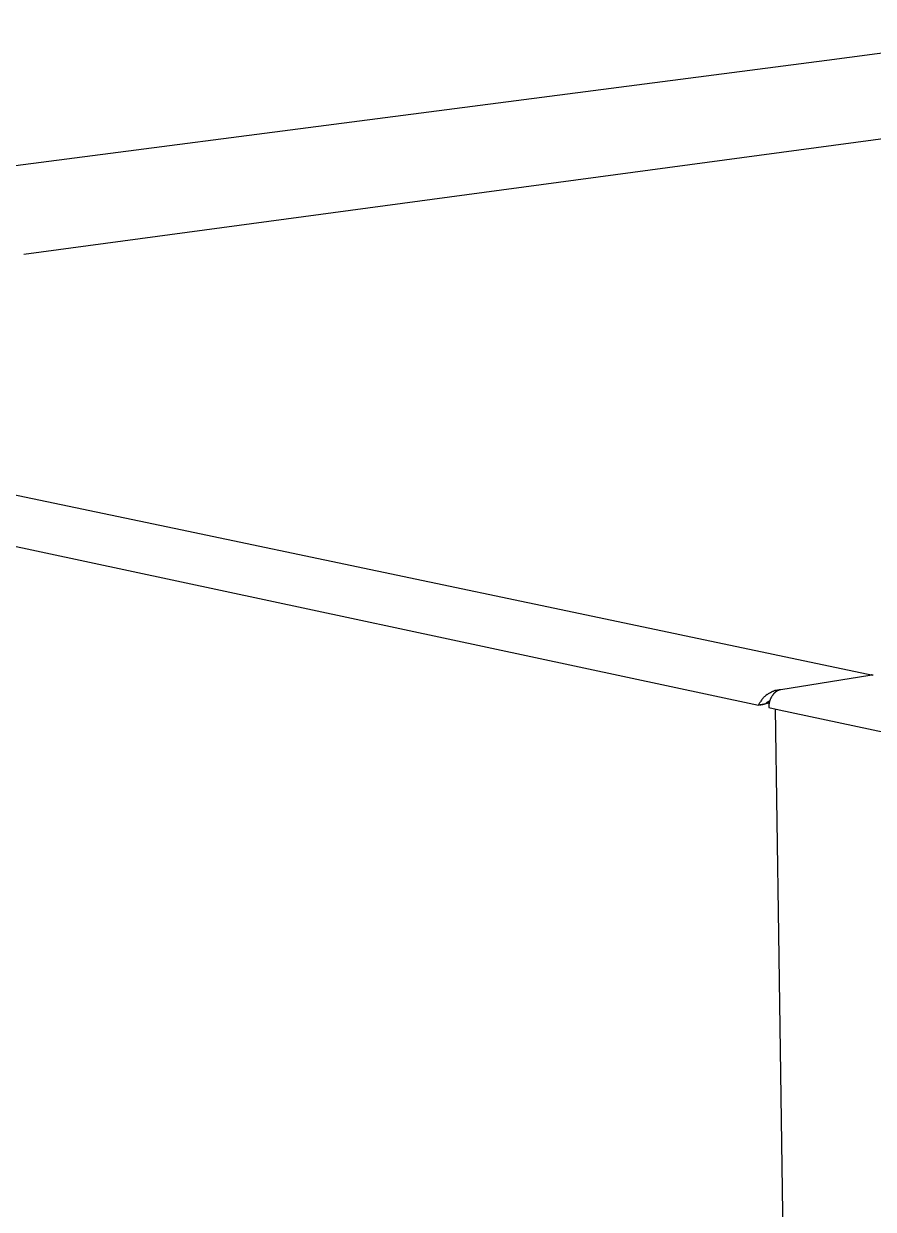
# Model space of a CAD drawing. Header units: millimetres. Extents: x -1421 to 3505, y -683 to 2759.
# Drawn here: x -278.5 to -112.8, y 696.1 to 927.3 of the extents above; entities that cross this region are included whole.
import ezdxf

# ---------------------------------------------------------------- set-up
doc = ezdxf.new("R2010")
doc.units = ezdxf.units.MM
doc.header["$MEASUREMENT"] = 0
doc.layers.add('Domyślny', color=7, linetype='Continuous', true_color=0x000000)
doc.layers.add('Utwórz2D linie widoczne', color=7, linetype='Continuous', true_color=0x000000)

msp = doc.modelspace()

# ---------------------------------------------------------------- linework, layer by layer
at = {"layer": 'Domyślny'}
msp.add_line((-391.25, 849.19), (-135.17, 794.42), dxfattribs=at)
at = {"layer": 'Utwórz2D linie widoczne'}
for p, q in [((-121.83, 920.26), (-67.3, 927.34)), ((-204.51, 909.52), (-121.83, 920.26)), ((-290.97, 898.29), (-204.51, 909.52)), ((-109.4, 905.08), (-192.07, 893.97)), ((-192.07, 893.97), (-278.52, 882.35)), ((-324.02, 844.69), (-249.17, 828.96)), ((-249.17, 828.96), (-169.96, 812.32)), ((-169.96, 812.32), (-112.83, 800.31)), ((-130.79, 797.49), (-113.44, 800.31)), ((-113.38, 800.32), (-113.44, 800.31)), ((-113.32, 800.33), (-113.38, 800.32)), ((-113.26, 800.33), (-113.32, 800.33)), ((-113.2, 800.34), (-113.26, 800.33)), ((-113.13, 800.34), (-113.2, 800.34)), ((-113.07, 800.33), (-113.13, 800.34)), ((-113.01, 800.33), (-113.07, 800.33)), ((-112.95, 800.33), (-113.01, 800.33)), ((-112.89, 800.32), (-112.95, 800.33)), ((-112.83, 800.31), (-112.89, 800.32)), ((-112.77, 800.3), (-112.83, 800.31)), ((-134.61, 795.4), (-134.7, 795.26)), ((-134.51, 795.53), (-134.61, 795.4)), ((-134.51, 795.53), (-134.4, 795.67)), ((-134.4, 795.67), (-134.28, 795.8)), ((-134.28, 795.8), (-134.16, 795.92)), ((-134.16, 795.92), (-134.04, 796.05)), ((-133.91, 796.17), (-134.04, 796.05)), ((-133.77, 796.29), (-133.91, 796.17)), ((-133.64, 796.41), (-133.77, 796.29)), ((-133.49, 796.52), (-133.64, 796.41)), ((-133.49, 796.52), (-133.36, 796.61)), ((-133.36, 796.61), (-133.23, 796.7)), ((-133.23, 796.7), (-133.09, 796.79)), ((-133.09, 796.79), (-132.95, 796.87)), ((-132.96, 795.32), (-133.08, 795.25)), ((-132.97, 795.31), (-132.99, 795.24)), ((-132.94, 795.39), (-132.97, 795.31)), ((-132.95, 796.87), (-132.81, 796.95)), ((-132.91, 795.46), (-132.94, 795.39)), ((-132.89, 795.53), (-132.91, 795.46)), ((-132.86, 795.61), (-132.89, 795.53)), ((-132.83, 795.68), (-132.86, 795.61)), ((-132.79, 795.75), (-132.83, 795.68)), ((-132.81, 796.95), (-132.66, 797.02)), ((-132.76, 795.82), (-132.79, 795.75)), ((-132.73, 795.9), (-132.76, 795.82)), ((-132.69, 795.97), (-132.73, 795.9)), ((-132.65, 796.03), (-132.69, 795.97)), ((-132.66, 797.02), (-132.52, 797.09)), ((-132.61, 796.1), (-132.65, 796.03)), ((-132.57, 796.17), (-132.61, 796.1)), ((-132.53, 796.24), (-132.57, 796.17)), ((-132.49, 796.3), (-132.53, 796.24)), ((-132.52, 797.09), (-132.37, 797.15)), ((-132.44, 796.36), (-132.49, 796.3)), ((-132.4, 796.43), (-132.44, 796.36)), ((-132.35, 796.49), (-132.4, 796.43)), ((-132.37, 797.15), (-132.22, 797.21)), ((-132.3, 796.55), (-132.35, 796.49)), ((-132.26, 796.6), (-132.3, 796.55)), ((-132.21, 796.66), (-132.26, 796.6)), ((-132.1, 797.25), (-132.22, 797.21)), ((-132.16, 796.71), (-132.21, 796.66)), ((-132.11, 796.77), (-132.16, 796.71)), ((-132.06, 796.82), (-132.11, 796.77)), ((-131.98, 797.29), (-132.1, 797.25)), ((-132, 796.87), (-132.06, 796.82)), ((-131.95, 796.92), (-132, 796.87)), ((-131.87, 797.32), (-131.98, 797.29)), ((-131.9, 796.96), (-131.95, 796.92)), ((-131.84, 797.01), (-131.9, 796.96)), ((-131.87, 797.32), (-131.72, 797.36)), ((-131.79, 797.05), (-131.84, 797.01)), ((-131.73, 797.09), (-131.79, 797.05)), ((-131.68, 797.13), (-131.73, 797.09)), ((-131.72, 797.36), (-131.56, 797.4)), ((-131.62, 797.16), (-131.68, 797.13)), ((-131.57, 797.2), (-131.62, 797.16)), ((-131.51, 797.23), (-131.57, 797.2)), ((-131.56, 797.4), (-131.41, 797.43)), ((-131.45, 797.26), (-131.51, 797.23)), ((-131.4, 797.29), (-131.45, 797.26)), ((-131.41, 797.43), (-131.26, 797.45)), ((-131.34, 797.32), (-131.4, 797.29)), ((-131.29, 797.34), (-131.34, 797.32)), ((-131.23, 797.37), (-131.29, 797.34)), ((-131.26, 797.45), (-131.1, 797.47)), ((-131.17, 797.39), (-131.23, 797.37)), ((-131.12, 797.41), (-131.17, 797.39)), ((-131.06, 797.42), (-131.12, 797.41)), ((-131.1, 797.47), (-130.95, 797.48)), ((-131.01, 797.44), (-131.06, 797.42)), ((-130.95, 797.46), (-131.01, 797.44)), ((-130.95, 797.48), (-130.79, 797.49)), ((-130.9, 797.47), (-130.95, 797.46)), ((-130.84, 797.48), (-130.9, 797.47)), ((-130.79, 797.49), (-130.84, 797.48)), ((-133.09, 794.84), (-135.17, 794.42)), ((-135.17, 794.42), (-135.11, 794.56)), ((-135.11, 794.56), (-135.04, 794.7)), ((-135.04, 794.7), (-134.96, 794.84)), ((-134.96, 794.84), (-134.89, 794.98)), ((-134.91, 794.47), (-134.7, 794.5)), ((-134.8, 795.12), (-134.89, 794.98)), ((-134.7, 795.26), (-134.8, 795.12)), ((-134.7, 794.5), (-134.49, 794.55)), ((-134.49, 794.55), (-134.29, 794.6)), ((-134.29, 794.6), (-134.08, 794.66)), ((-134.08, 794.66), (-133.88, 794.72)), ((-133.88, 794.72), (-133.68, 794.79)), ((-133.65, 794.85), (-133.75, 794.76)), ((-133.68, 794.79), (-133.48, 794.87)), ((-133.54, 794.94), (-133.65, 794.85)), ((-133.43, 795.02), (-133.54, 794.94)), ((-133.48, 794.87), (-133.28, 794.95)), ((-133.32, 795.1), (-133.43, 795.02)), ((-133.2, 795.17), (-133.32, 795.1)), ((-133.28, 794.95), (-133.03, 795.08)), ((-133.08, 795.25), (-133.2, 795.17)), ((-133.15, 794.34), (-133.16, 794.27)), ((-133.16, 794.27), (-133.16, 794.2)), ((-133.16, 794.2), (-133.16, 794.13)), ((-133.16, 794.13), (-133.16, 793.99)), ((-133.16, 793.99), (-131.15, 793.56)), ((-133.14, 794.49), (-133.15, 794.41)), ((-133.15, 794.41), (-133.15, 794.34)), ((-133.13, 794.56), (-133.14, 794.49)), ((-133.12, 794.63), (-133.13, 794.56)), ((-133.11, 794.71), (-133.12, 794.63)), ((-133.1, 794.78), (-133.11, 794.71)), ((-133.08, 794.86), (-133.1, 794.78)), ((-133.07, 794.93), (-133.08, 794.86)), ((-133.05, 795.01), (-133.07, 794.93)), ((-133.03, 795.08), (-133.05, 795.01)), ((-133.01, 795.16), (-133.03, 795.08)), ((-132.99, 795.24), (-133.01, 795.16)), ((-131.22, 749.81), (-131.88, 793.71)), ((-131.15, 793.56), (-25.49, 770.96)), ((-124.94, 327.55), (-131.22, 749.81))]:
    msp.add_line(p, q, dxfattribs=at)

doc.saveas('drawing.dxf')
